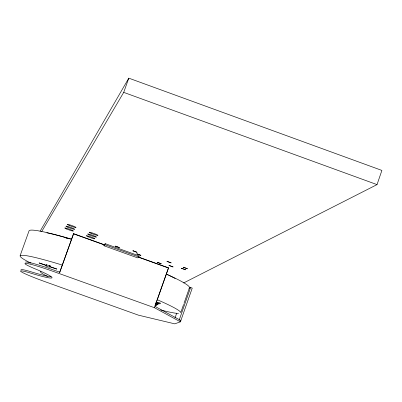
<?xml version="1.0" encoding="UTF-8"?>
<svg xmlns="http://www.w3.org/2000/svg" width="402" height="402" viewBox="0 0 402 402"><rect width="100%" height="100%" fill="white"/><g stroke="black" fill="none" stroke-linecap="round" stroke-linejoin="round"><path stroke-width="0.6" d="M183.629 282.948L377.026 184.608L381.9 170.423L128.796 78.154L40.084 231.281M175.031 317.881L176.679 313.193M180.955 312.007L183.613 304.44M184.021 303.274L189.538 287.551A85.144 7.191 19.5 0 0 166.629 274.219M180.418 321.831L154.479 307.731L53.813 271.616A29.055 2.055 19.6 0 0 26.301 263.375A29.055 2.055 19.6 0 0 37.622 269.893A49.974 3.437 19.7 0 1 29.401 272.712L28.869 272.551A27.557 1.849 19.6 0 0 22.04 272.239A27.557 1.849 19.6 0 0 45.19 281.742L138.424 315.158L174.744 323.846L180.418 321.831L192.246 288.113L190.608 287.525L179.237 319.927L180.88 320.515L154.956 306.379M154.996 305.862L168.528 267.848L138.595 257.069M154.479 307.731L168.528 267.848M155.157 305.113L155.991 305.409L156.368 304.344M155.353 304.103L157.097 304.575L157.82 302.696M138.881 256.943L139.243 255.923L105.249 243.687L104.218 244.697L103.857 245.712L137.645 257.873L138.881 256.943L104.887 244.707L103.857 245.712M104.887 244.707L105.249 243.687M49.903 265.627L49.155 267.139L45.944 265.983L46.325 264.918M45.944 265.983L46.682 264.471M49.155 267.139L49.727 265.536M49.516 266.697L56.863 269.069L49.687 266.496L50.069 265.421M41.672 231.582L123.715 92.375L128.796 78.154M73.591 233.673L59.712 272.345L73.591 233.673L104.218 244.697M20.1 255.747L29.075 230.783A85.144 7.191 19.5 0 1 71.662 239.371M49.687 266.496L50.054 266.054L46.818 264.893L46.461 265.335L39.115 262.963L46.295 265.541M188.995 288.289L190.608 287.525M155.504 305.631L155.76 305.515M155.991 305.409L156.926 304.982L155.172 304.354M157.097 304.575L157.88 304.54L156.192 303.691M155.755 303.033L156.7 303.203L156.277 302.907M156.368 303.455L159.091 304.068L156.815 302.877M73.486 233.808L103.54 244.627M138.303 257.139L168.353 267.953M59.808 272.239L54.295 270.26A29.055 2.07 19.6 0 0 25.492 262.159M123.715 92.375L377.026 184.608M156.423 302.279L157.629 302.726L158.313 302.41L160.694 303.269L159.725 303.706L156.021 302.354M178.513 313.444A85.244 6.236 19.5 0 1 160.78 309.997M30.999 263.184A85.244 6.236 19.5 0 1 62.461 265.119M157.594 299.867A85.244 6.236 19.5 0 1 180.754 312.59M65.923 238.034A81.948 6.924 19.5 0 1 67.717 238.552M46.838 232.808A78.204 6.633 19.5 0 1 71.697 239.225M166.182 274.033A78.204 6.633 19.5 0 1 168.322 275.043M168.89 275.315A78.204 6.633 19.5 0 1 175.212 278.516M47.516 276.345A55.677 3.879 19.5 0 1 40.914 271.471M51.029 276.732A49.974 3.467 19.7 0 1 29.859 271.43L29.331 271.27A27.557 1.864 19.6 0 0 20.964 269.682M115.655 246.17L115.284 246.145L119.515 247.667L115.655 246.17M133.193 250.818L132.816 250.788L137.072 252.32L133.193 250.818M137.127 253.898L136.75 253.873L140.971 255.391L137.127 253.898M167.302 261.406L166.9 261.375L171.182 262.913L167.302 261.406M157.509 262.335L157.122 262.305L161.318 263.812L157.509 262.335M169.297 265.481L168.9 265.446L173.116 266.963L169.297 265.481M183.608 267.275L183.201 267.245L187.478 268.782L183.608 267.275M181.794 268.315L181.392 268.28L185.634 269.807L181.794 268.315M88.118 236.748A4.573 0.417 19.6 0 0 94.837 238.783A4.573 0.417 19.6 0 0 88.651 236.175A4.573 0.417 19.6 0 0 88.118 236.748M66.637 229.009A4.578 0.417 19.7 0 0 73.325 231.039A4.578 0.417 19.7 0 0 67.094 228.411A4.578 0.417 19.7 0 0 66.637 229.009M89.601 235.059A4.618 0.422 19.6 0 0 96.39 237.115A4.618 0.422 19.6 0 0 90.143 234.472A4.618 0.422 19.6 0 0 89.601 235.059M67.908 227.246A4.623 0.422 19.7 0 0 74.666 229.291A4.623 0.422 19.7 0 0 68.375 226.633A4.623 0.422 19.7 0 0 67.908 227.246M91.113 233.336A4.663 0.432 19.6 0 0 97.972 235.406A4.663 0.432 19.6 0 0 91.666 232.738A4.663 0.432 19.6 0 0 91.113 233.336M69.204 225.447A4.668 0.432 19.7 0 0 76.028 227.507A4.668 0.432 19.7 0 0 69.682 224.824A4.668 0.432 19.7 0 0 69.204 225.447"/></g></svg>
